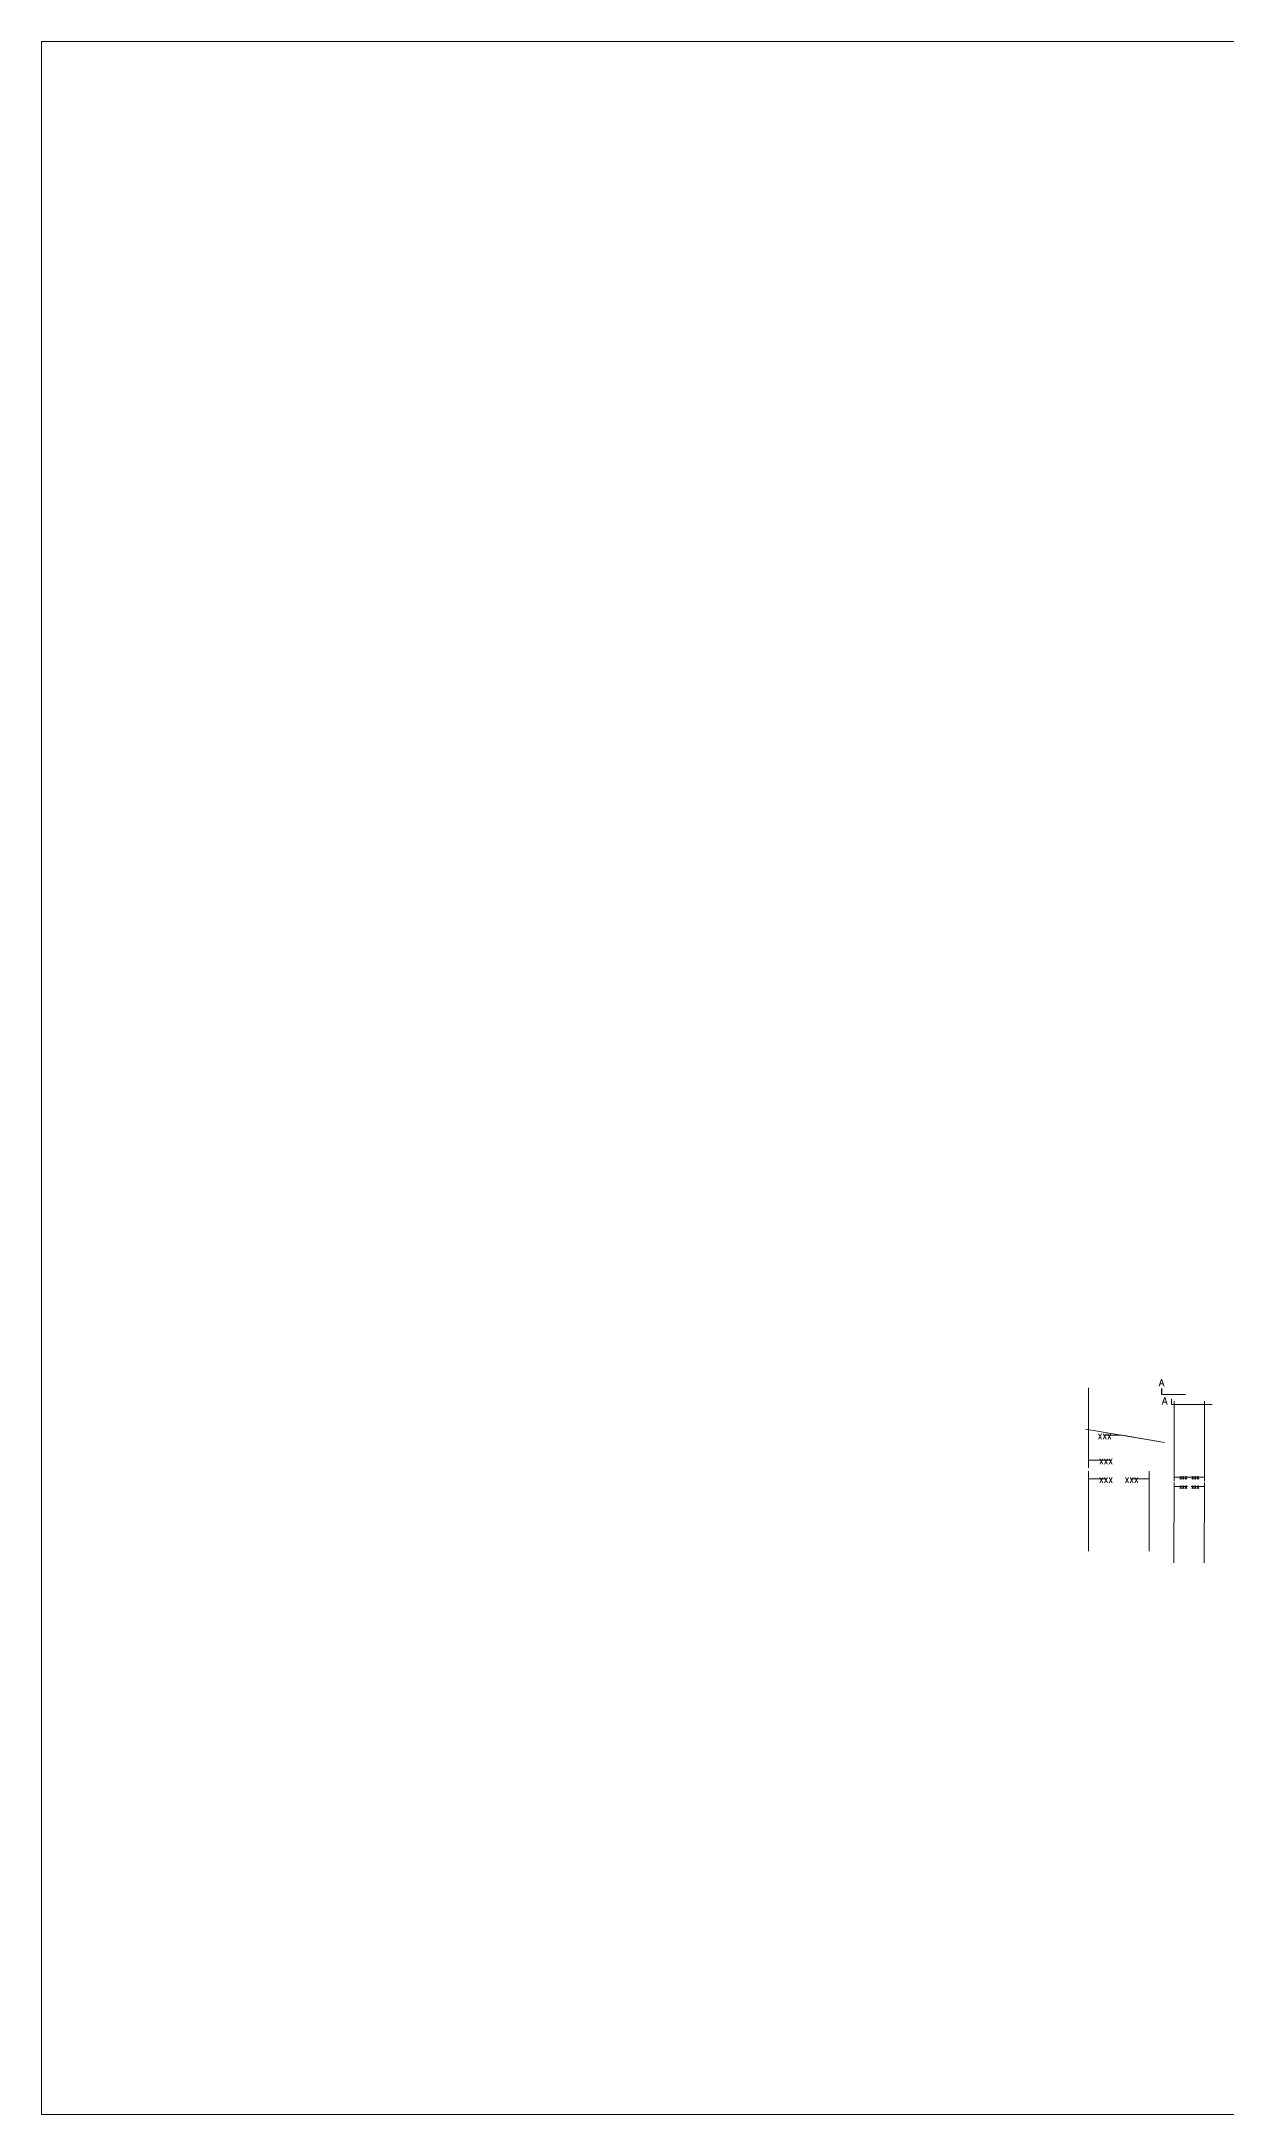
# Model space of a CAD drawing. Header units: metres. Extents: x -2 to 690, y -116 to 73.
# Drawn here: x 195.29 to 210.1, y 47.34 to 73.24 of the extents above; entities that cross this region are included whole.
import ezdxf
from ezdxf.enums import TextEntityAlignment as Align

# ---------------------------------------------------------------- set-up
doc = ezdxf.new("R2010")
doc.units = ezdxf.units.M
doc.header["$LTSCALE"] = 5
doc.header["$MEASUREMENT"] = 0
doc.layers.get('0').update_dxf_attribs({"color": 30})
for name, color, linetype, lineweight in [('A-ANNO-DIMS', 3, 'Continuous', 18), ('A-ANNO-SYMB', 3, 'Continuous', 18), ('A-ANNO-TEXT', 3, 'Continuous', 18)]:
    doc.layers.add(name, color=color, linetype=linetype, lineweight=lineweight)
doc.styles.add('E-ROMANS', font='romans.shx', dxfattribs={"width": 0.8})
doc.dimstyles.new('E-0100_TICK_12', dxfattribs={"dimscale": 0.001, "dimtxt": 120, "dimasz": 120, "dimexe": 60, "dimexo": 40, "dimgap": 60, "dimtad": 0, "dimzin": 0, "dimdsep": 46, "dimtxsty": 'E-ROMANS', "dimblk": 'OBLIQUE', "dimcen": 60, "dimclrd": 256, "dimclre": 256, "dimclrt": 256, "dimadec": 0, "dimazin": 0, "dimtfac": 1, "dimtmove": 1, "dimatfit": 3, "dimldrblk": 'OPEN90', "dimfxl": 1, "dimtfill": 1, "dimtolj": 1, "dimtzin": 0, "dimlwd": -1, "dimarcsym": 0})

# ---------------------------------------------------------------- blocks, each defined once
blk = doc.blocks.new('_Oblique')
at = {"color": 0, "linetype": 'ByBlock', "lineweight": -2}
blk.add_line((-0.5, -0.5), (0.5, 0.5), dxfattribs=at)

msp = doc.modelspace()

# ---------------------------------------------------------------- linework, layer by layer
at = {"layer": 'A-ANNO-DIMS'}
msp.add_lwpolyline([(195.2929, 73.2422), (254.6912, 73.2422), (254.6912, 47.34), (195.2929, 47.34)], close=True, dxfattribs=at)
at = {"layer": 'A-ANNO-SYMB'}
for p, q in [((209.5861, 56.3374), (209.2861, 56.3374)), ((209.9164, 56.2106), (209.4099, 56.2106))]:
    msp.add_line(p, q, dxfattribs=at)
at = {"layer": 'A-ANNO-SYMB', "const_width": 0.015}
for points in [[(209.2861, 56.3374), (209.2861, 56.4124)], [(209.4099, 56.2106), (209.4099, 56.2856)]]:
    msp.add_lwpolyline(points, dxfattribs=at)

# ---------------------------------------------------------------- texts
at = {"layer": 'A-ANNO-TEXT', "style": 'E-ROMANS'}
for insert, char_height, attachment_point in [((208.6607, 55.8268), 0.1, 6), ((208.5047, 55.5178), 0.1, 4), ((208.5047, 55.2821), 0.1, 4), ((208.9996, 55.2821), 0.1, 6), ((209.5081, 55.3036), 0.05, 4), ((209.5081, 55.1857), 0.05, 4), ((209.7555, 55.3036), 0.05, 6), ((209.7555, 55.1857), 0.05, 6)]:
    msp.add_mtext('xxx', dxfattribs=dict(at, insert=insert, char_height=char_height, attachment_point=attachment_point))
msp.add_attdef('A', text='CORTE', height=0.08994, dxfattribs=at).set_placement((209.2861, 56.4124), align=Align.BOTTOM_CENTER)
msp.add_attdef('A', text='CORTE', height=0.08994, dxfattribs=at).set_placement((209.2914, 56.2572), align=Align.MIDDLE_LEFT)

# ---------------------------------------------------------------- leaders
at = {"layer": 'A-ANNO-TEXT', "annotation_type": 0, "has_hookline": 1}
for points, override, hookline_direction, text_width in [([(208.3732, 55.4192), (208.3732, 55.5178), (208.6536, 55.5179)], {"dimasz": 0.2, "dimgap": 0.8, "dimtad": 0, "dimldrblk": 'Open90'}, 0, 0.1714), ([(209.4424, 55.2543), (209.4424, 55.3036), (209.6673, 55.3036)], {"dimasz": 0.1, "dimgap": 0.8, "dimtad": 0, "dimldrblk": 'Open90'}, 0, 0.0857), ([(209.8213, 55.2543), (209.8213, 55.3036), (209.6555, 55.3036)], {"dimasz": 0.1, "dimtad": 0, "dimldrblk": 'Open90'}, 1, 0.0857), ([(209.3216, 55.7368), (208.7922, 55.8268), (208.571, 55.8268)], {"dimasz": 0.2, "dimtad": 0, "dimldrblk": 'Open90'}, 1, 0.1714), ([(208.3732, 55.3807), (208.3732, 55.2821), (208.5944, 55.2821)], {"dimasz": 0.2, "dimtad": 0, "dimldrblk": 'Open90'}, 0, 0.1714), ([(209.131, 55.3807), (209.131, 55.2821), (208.9099, 55.2821)], {"dimasz": 0.2, "dimtad": 0, "dimldrblk": 'Open90'}, 1, 0.1714), ([(209.4424, 55.235), (209.4423, 55.1857), (209.6081, 55.1857)], {"dimasz": 0.1, "dimtad": 0, "dimldrblk": 'Open90'}, 0, 0.0857), ([(209.8213, 55.235), (209.8212, 55.1857), (209.6555, 55.1858)], {"dimasz": 0.1, "dimtad": 0, "dimldrblk": 'Open90'}, 1, 0.0857)]:
    msp.add_leader(points, dimstyle='E-0100_TICK_12', override=override, dxfattribs=dict(at, hookline_direction=hookline_direction, text_width=text_width))

doc.saveas('drawing.dxf')
